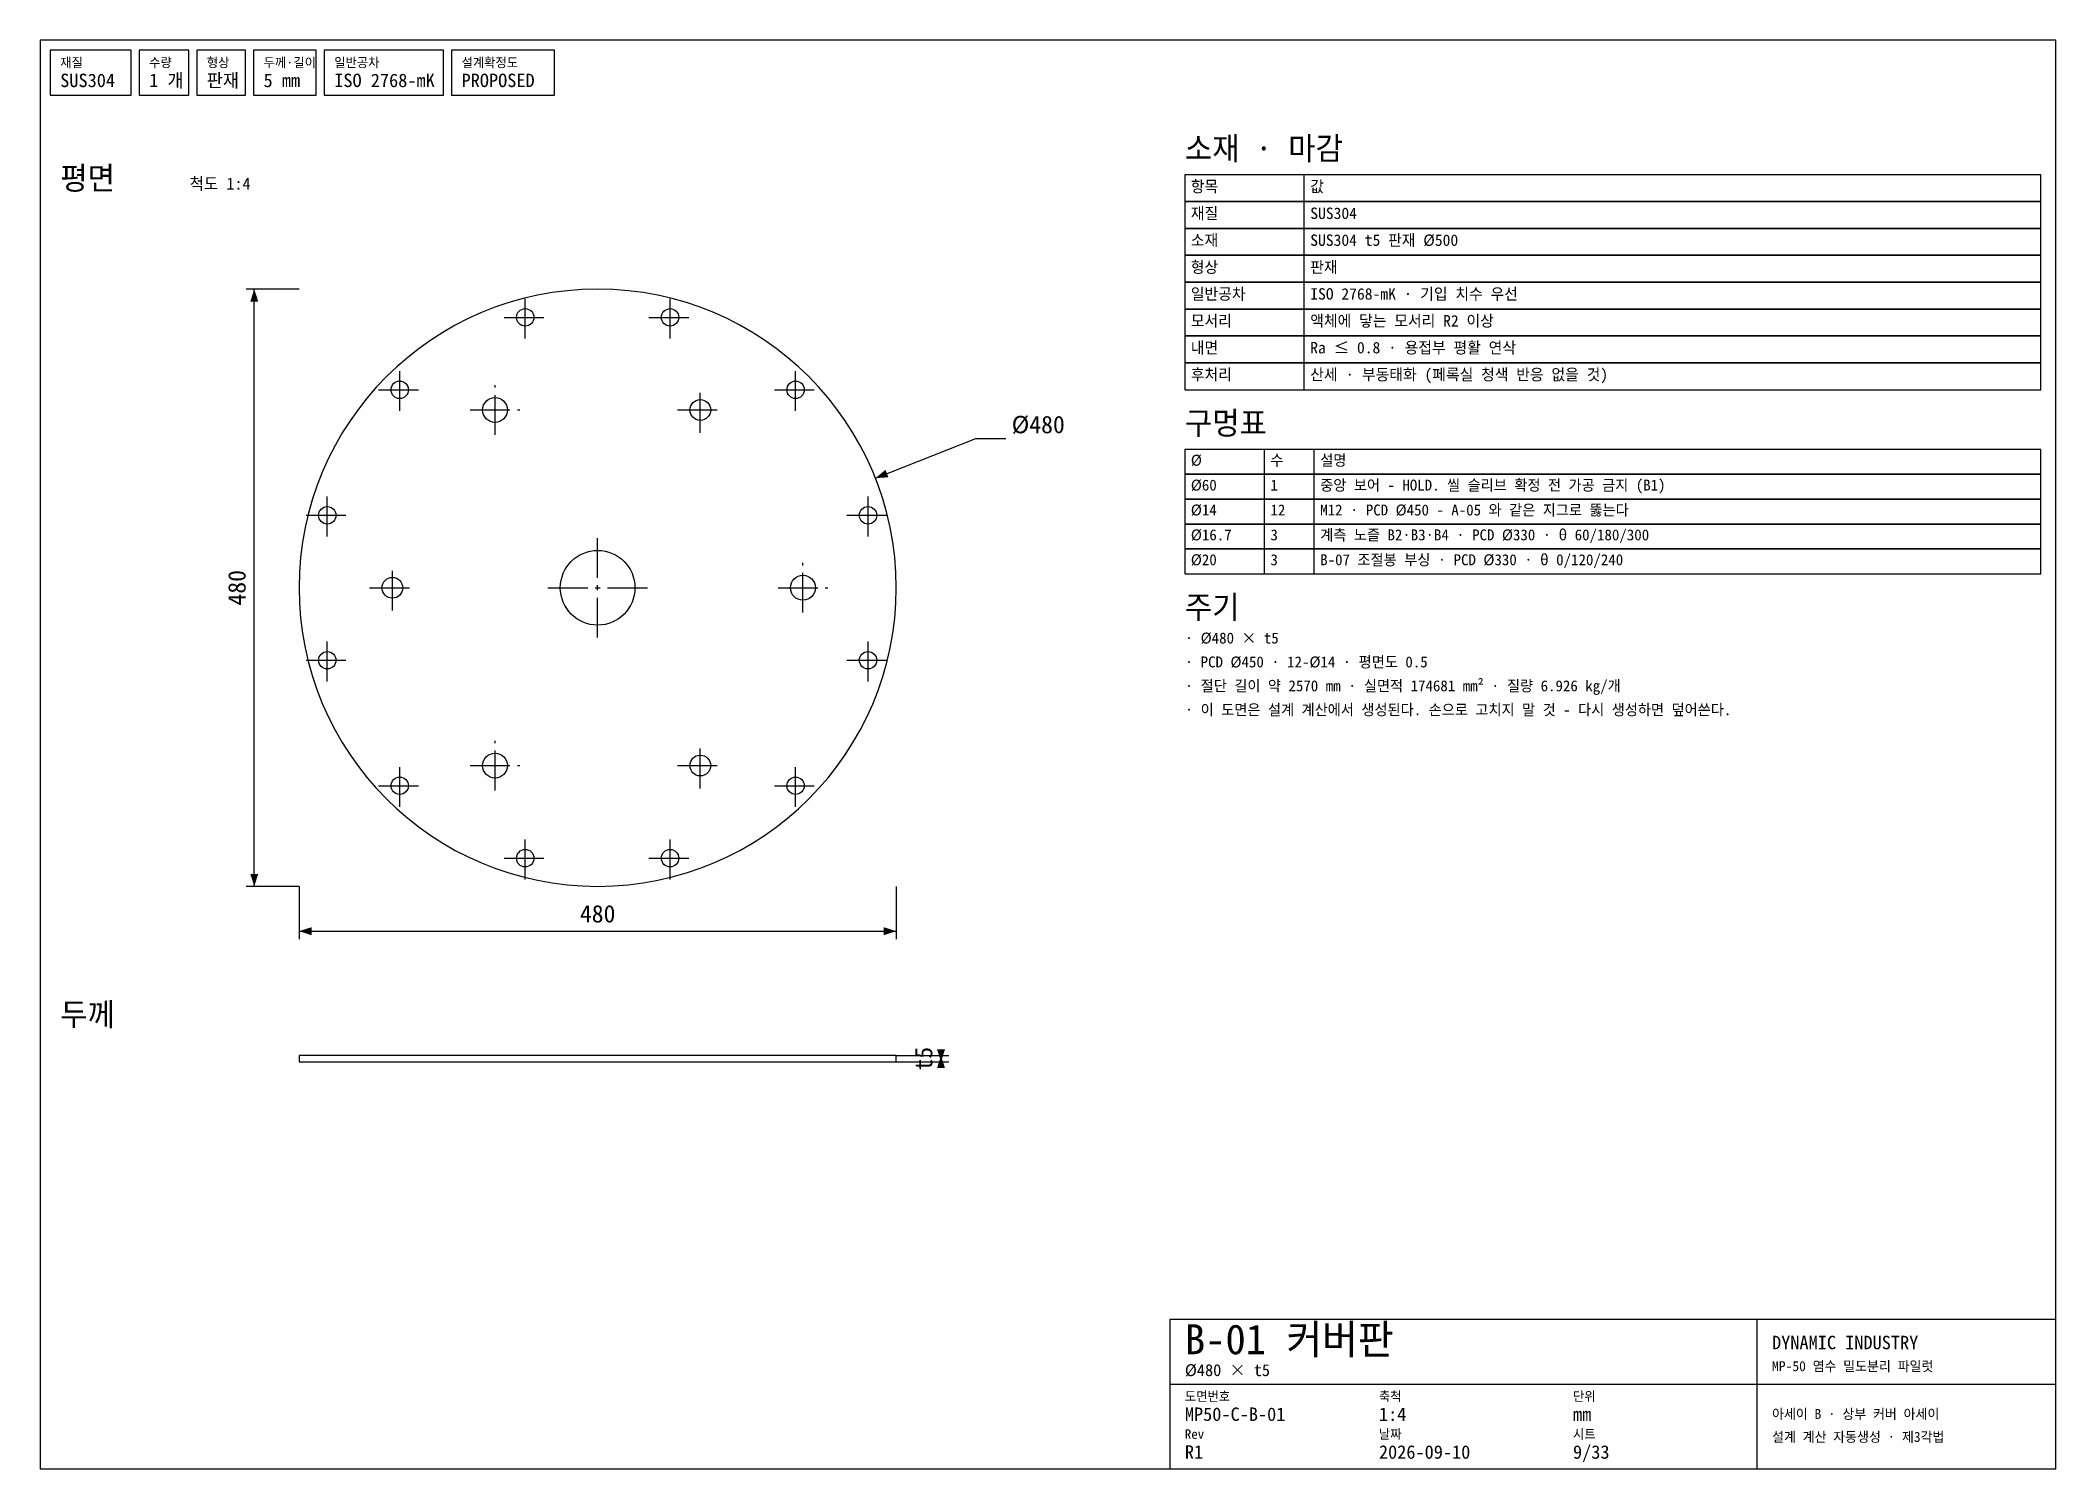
# Model space of a CAD drawing. Header units: millimetres. Extents: x 10 to 415, y 5 to 292.
import ezdxf
from ezdxf.enums import TextEntityAlignment as Align

# ---------------------------------------------------------------- set-up
doc = ezdxf.new("R2010")
doc.units = ezdxf.units.MM
doc.linetypes.add('CENTER', pattern=[12, 8, -1.5, 1, -1.5])
for name, color, linetype in [('CENTER', 2, 'CENTER'), ('CUT', 7, 'CONTINUOUS'), ('DIM', 3, 'CONTINUOUS'), ('FRAME', 7, 'CONTINUOUS'), ('HOLE', 7, 'CONTINUOUS'), ('NOTE', 8, 'CONTINUOUS'), ('TEXT', 3, 'CONTINUOUS')]:
    doc.layers.add(name, color=color, linetype=linetype)

msp = doc.modelspace()

# ---------------------------------------------------------------- linework, layer by layer
at = {"layer": 'CENTER'}
for p, q in [((107.441429, 232.083328), (107.441429, 240.583328)), ((136.558571, 232.083328), (136.558571, 240.583328)), ((103.191429, 236.333328), (111.691429, 236.333328)), ((132.308571, 236.333328), (140.808571, 236.333328)), ((82.225244, 217.524756), (82.225244, 226.024756)), ((161.774756, 217.524756), (161.774756, 226.024756)), ((77.975244, 221.774756), (86.475244, 221.774756)), ((101.375, 212.723548), (101.375, 222.723548)), ((142.625, 213.136048), (142.625, 222.311048)), ((157.524756, 221.774756), (166.024756, 221.774756)), ((96.375, 217.723548), (106.375, 217.723548)), ((138.0375, 217.723548), (147.2125, 217.723548)), ((67.666672, 192.308571), (67.666672, 200.808571)), ((176.333328, 192.308571), (176.333328, 200.808571)), ((63.416672, 196.558571), (71.916672, 196.558571)), ((172.083328, 196.558571), (180.583328, 196.558571)), ((122, 172), (122, 192)), ((80.75, 177.4125), (80.75, 186.5875)), ((163.25, 177), (163.25, 187)), ((76.1625, 182), (85.3375, 182)), ((112, 182), (132, 182)), ((158.25, 182), (168.25, 182)), ((67.666672, 163.191429), (67.666672, 171.691429)), ((176.333328, 163.191429), (176.333328, 171.691429)), ((63.416672, 167.441429), (71.916672, 167.441429)), ((172.083328, 167.441429), (180.583328, 167.441429)), ((101.375, 141.276452), (101.375, 151.276452)), ((142.625, 141.688952), (142.625, 150.863952)), ((82.225244, 137.975244), (82.225244, 146.475244)), ((96.375, 146.276452), (106.375, 146.276452)), ((138.0375, 146.276452), (147.2125, 146.276452)), ((161.774756, 137.975244), (161.774756, 146.475244)), ((77.975244, 142.225244), (86.475244, 142.225244)), ((157.524756, 142.225244), (166.024756, 142.225244)), ((107.441429, 123.416672), (107.441429, 131.916672)), ((136.558571, 123.416672), (136.558571, 131.916672)), ((103.191429, 127.666672), (111.691429, 127.666672)), ((132.308571, 127.666672), (140.808571, 127.666672))]:
    msp.add_line(p, q, dxfattribs=at)
at = {"layer": 'CUT'}
msp.add_lwpolyline([(62, 182, 1), (182, 182, 1)], format="xyb", close=True, dxfattribs=at)
msp.add_lwpolyline([(62, 86.75), (182, 86.75), (182, 88), (62, 88)], close=True, dxfattribs=at)
at = {"layer": 'DIM'}
for p, q in [((62, 242), (51.4, 242)), ((53, 122), (53, 242)), ((177.809313, 204.029992), (198, 212)), ((198, 212), (204, 212)), ((62, 122), (51.4, 122)), ((62, 122), (62, 111.4)), ((182, 122), (182, 111.4)), ((62, 113), (182, 113)), ((182, 88), (192.6, 88)), ((182, 86.75), (192.6, 86.75)), ((191, 86.75), (191, 88))]:
    msp.add_line(p, q, dxfattribs=at)
for points in [[(53, 242), (52.2, 239.5), (53.8, 239.5)], [(177.809313, 204.029992), (180.428435, 204.203784), (179.840968, 205.692033)], [(53, 122), (53.8, 124.5), (52.2, 124.5)], [(62, 113), (64.5, 112.2), (64.5, 113.8)], [(182, 113), (179.5, 113.8), (179.5, 112.2)], [(191, 86.75), (191.8, 89.25), (190.2, 89.25)], [(191, 88), (190.2, 85.5), (191.8, 85.5)]]:
    msp.add_solid(points, dxfattribs=at)
at = {"layer": 'FRAME'}
for p, q in [((264, 259.6), (264, 265)), ((264, 254.2), (264, 259.6)), ((264, 248.8), (264, 254.2)), ((264, 243.4), (264, 248.8)), ((264, 238), (264, 243.4)), ((264, 232.6), (264, 238)), ((264, 227.2), (264, 232.6)), ((264, 221.8), (264, 227.2)), ((256, 204.8), (256, 209.8)), ((266, 204.8), (266, 209.8)), ((256, 199.8), (256, 204.8)), ((266, 199.8), (266, 204.8)), ((256, 194.8), (256, 199.8)), ((266, 194.8), (266, 199.8)), ((256, 189.8), (256, 194.8)), ((266, 189.8), (266, 194.8)), ((256, 184.8), (256, 189.8)), ((266, 184.8), (266, 189.8)), ((355, 5), (355, 35)), ((237, 22), (415, 22))]:
    msp.add_line(p, q, dxfattribs=at)
for points in [[(10, 5), (415, 5), (415, 292), (10, 292)], [(12, 281), (28.275248, 281), (28.275248, 290), (12, 290)], [(29.875248, 281), (39.860144, 281), (39.860144, 290), (29.875248, 290)], [(41.460144, 281), (51.260144, 281), (51.260144, 290), (41.460144, 290)], [(52.860144, 281), (65.468144, 281), (65.468144, 290), (52.860144, 290)], [(67.068144, 281), (91.051568, 281), (91.051568, 290), (67.068144, 290)], [(92.651568, 281), (113.332784, 281), (113.332784, 290), (92.651568, 290)], [(240, 259.6), (412, 259.6), (412, 265), (240, 265)], [(240, 254.2), (412, 254.2), (412, 259.6), (240, 259.6)], [(240, 248.8), (412, 248.8), (412, 254.2), (240, 254.2)], [(240, 243.4), (412, 243.4), (412, 248.8), (240, 248.8)], [(240, 238), (412, 238), (412, 243.4), (240, 243.4)], [(240, 232.6), (412, 232.6), (412, 238), (240, 238)], [(240, 227.2), (412, 227.2), (412, 232.6), (240, 232.6)], [(240, 221.8), (412, 221.8), (412, 227.2), (240, 227.2)], [(240, 204.8), (412, 204.8), (412, 209.8), (240, 209.8)], [(240, 199.8), (412, 199.8), (412, 204.8), (240, 204.8)], [(240, 194.8), (412, 194.8), (412, 199.8), (240, 199.8)], [(240, 189.8), (412, 189.8), (412, 194.8), (240, 194.8)], [(240, 184.8), (412, 184.8), (412, 189.8), (240, 189.8)], [(237, 5), (415, 5), (415, 35), (237, 35)]]:
    msp.add_lwpolyline(points, close=True, dxfattribs=at)
at = {"layer": 'HOLE'}
for points in [[(105.691429, 236.333328, -1), (109.191429, 236.333328, -1)], [(134.808571, 236.333328, -1), (138.308571, 236.333328, -1)], [(80.475244, 221.774756, -1), (83.975244, 221.774756, -1)], [(160.024756, 221.774756, -1), (163.524756, 221.774756, -1)], [(98.875, 217.723548, -1), (103.875, 217.723548, -1)], [(140.5375, 217.723548, -1), (144.7125, 217.723548, -1)], [(65.916672, 196.558571, -1), (69.416672, 196.558571, -1)], [(174.583328, 196.558571, -1), (178.083328, 196.558571, -1)], [(114.5, 182, -1), (129.5, 182, -1)], [(78.6625, 182, -1), (82.8375, 182, -1)], [(160.75, 182, -1), (165.75, 182, -1)], [(65.916672, 167.441429, -1), (69.416672, 167.441429, -1)], [(174.583328, 167.441429, -1), (178.083328, 167.441429, -1)], [(98.875, 146.276452, -1), (103.875, 146.276452, -1)], [(140.5375, 146.276452, -1), (144.7125, 146.276452, -1)], [(80.475244, 142.225244, -1), (83.975244, 142.225244, -1)], [(160.024756, 142.225244, -1), (163.524756, 142.225244, -1)], [(105.691429, 127.666672, -1), (109.191429, 127.666672, -1)], [(134.808571, 127.666672, -1), (138.308571, 127.666672, -1)]]:
    msp.add_lwpolyline(points, format="xyb", close=True, dxfattribs=at)

# ---------------------------------------------------------------- texts
at = {"layer": 'DIM'}
msp.add_text('Ø480', height=3.5, dxfattribs=at).set_placement((205.2, 213.05))
for s, p in [('480', (51.25, 182)), ('t5', (189.25, 87.375))]:
    msp.add_text(s, height=3.5, rotation=90, dxfattribs=at).set_placement(p, align=Align.CENTER)
msp.add_text('480', height=3.5, dxfattribs=at).set_placement((122, 114.75), align=Align.CENTER)
at = {"layer": 'FRAME'}
for s, height, p in [('SUS304', 2.7, (14, 282.6)), ('1 개', 2.7, (31.875248, 282.6)), ('판재', 2.7, (43.460144, 282.6)), ('5 mm', 2.7, (54.860144, 282.6)), ('ISO 2768-mK', 2.7, (69.068144, 282.6)), ('PROPOSED', 2.7, (94.651568, 282.6)), ('소재 · 마감', 4.6, (240, 268)), ('평면', 4.6, (14, 262)), ('항목', 2.3, (241.2, 261.495)), ('값', 2.3, (265.2, 261.495)), ('구멍표', 4.6, (240, 212.8)), ('Ø', 2.2, (241.2, 206.53)), ('수', 2.2, (257.2, 206.53)), ('설명', 2.2, (267.2, 206.53)), ('주기', 4.6, (240, 175.8)), ('두께', 4.6, (14, 94)), ('B-01 커버판', 6, (240, 28)), ('DYNAMIC INDUSTRY', 2.7, (358, 29))]:
    msp.add_text(s, height=height, dxfattribs=at).set_placement(p)
at = {"layer": 'NOTE'}
for s, p in [('· Ø480 × t5', (240, 170.8)), ('· PCD Ø450 · 12-Ø14 · 평면도 0.5', (240, 166)), ('· 절단 길이 약 2570 mm · 실면적 174681 mm² · 질량 6.926 kg/개', (240, 161.2)), ('· 이 도면은 설계 계산에서 생성된다. 손으로 고치지 말 것 - 다시 생성하면 덮어쓴다.', (240, 156.4))]:
    msp.add_text(s, height=2.2, dxfattribs=at).set_placement(p)
at = {"layer": 'TEXT'}
for s, height, p in [('재질', 1.9, (14, 286.6)), ('수량', 1.9, (31.875248, 286.6)), ('형상', 1.9, (43.460144, 286.6)), ('두께·길이', 1.9, (54.860144, 286.6)), ('일반공차', 1.9, (69.068144, 286.6)), ('설계확정도', 1.9, (94.651568, 286.6)), ('척도 1:4', 2.4, (40, 262)), ('재질', 2.3, (241.2, 256.095)), ('SUS304', 2.3, (265.2, 256.095)), ('소재', 2.3, (241.2, 250.695)), ('SUS304 t5 판재 Ø500', 2.3, (265.2, 250.695)), ('형상', 2.3, (241.2, 245.295)), ('판재', 2.3, (265.2, 245.295)), ('일반공차', 2.3, (241.2, 239.895)), ('ISO 2768-mK · 기입 치수 우선', 2.3, (265.2, 239.895)), ('모서리', 2.3, (241.2, 234.495)), ('액체에 닿는 모서리 R2 이상', 2.3, (265.2, 234.495)), ('내면', 2.3, (241.2, 229.095)), ('Ra ≤ 0.8 · 용접부 평활 연삭', 2.3, (265.2, 229.095)), ('후처리', 2.3, (241.2, 223.695)), ('산세 · 부동태화 (페록실 청색 반응 없을 것)', 2.3, (265.2, 223.695)), ('Ø60', 2.2, (241.2, 201.53)), ('1', 2.2, (257.2, 201.53)), ('중앙 보어 - HOLD. 씰 슬리브 확정 전 가공 금지 (B1)', 2.2, (267.2, 201.53)), ('Ø14', 2.2, (241.2, 196.53)), ('12', 2.2, (257.2, 196.53)), ('M12 · PCD Ø450 - A-05 와 같은 지그로 뚫는다', 2.2, (267.2, 196.53)), ('Ø16.7', 2.2, (241.2, 191.53)), ('3', 2.2, (257.2, 191.53)), ('계측 노즐 B2·B3·B4 · PCD Ø330 · θ 60/180/300', 2.2, (267.2, 191.53)), ('Ø20', 2.2, (241.2, 186.53)), ('3', 2.2, (257.2, 186.53)), ('B-07 조절봉 부싱 · PCD Ø330 · θ 0/120/240', 2.2, (267.2, 186.53)), ('Ø480 × t5', 2.4, (240, 23.6)), ('MP-50 염수 밀도분리 파일럿', 2, (358, 24.6)), ('도면번호', 1.9, (240, 18.6)), ('축척', 1.9, (279, 18.6)), ('단위', 1.9, (318, 18.6)), ('MP50-C-B-01', 2.7, (240, 14.6)), ('1:4', 2.7, (279, 14.6)), ('mm', 2.7, (318, 14.6)), ('아세이 B · 상부 커버 아세이', 2, (358, 15)), ('Rev', 1.9, (240, 11)), ('날짜', 1.9, (279, 11)), ('시트', 1.9, (318, 11)), ('설계 계산 자동생성 · 제3각법', 2, (358, 10.4)), ('R1', 2.7, (240, 7)), ('2026-09-10', 2.7, (279, 7)), ('9/33', 2.7, (318, 7))]:
    msp.add_text(s, height=height, dxfattribs=at).set_placement(p)

doc.saveas('drawing.dxf')
